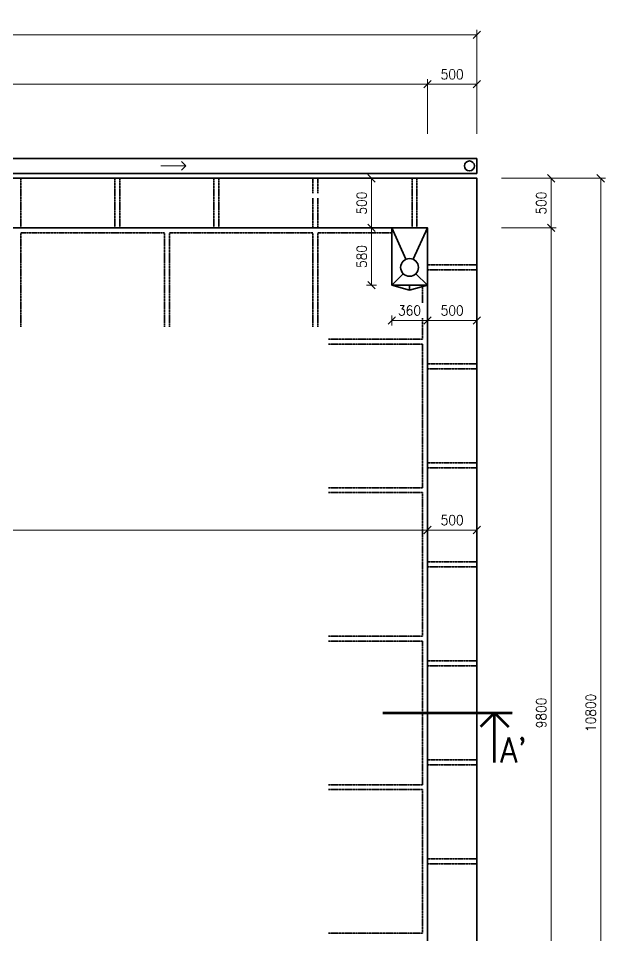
# Model space of a CAD drawing. Header units: millimetres. Extents: x 12861 to 36957, y 18531 to 36351.
# Drawn here: x 26757 to 32687, y 27085 to 36351 of the extents above; entities that cross this region are included whole.
import ezdxf

# ---------------------------------------------------------------- set-up
doc = ezdxf.new("R2010")
doc.units = ezdxf.units.MM
doc.header["$MEASUREMENT"] = 0
doc.linetypes.add('ACAD_ISO02W100', pattern=[15, 12, -3])
doc.linetypes.add('ACAD_ISO10W100', pattern=[18, 12, -3, 0, -3])
for name, color, linetype, lineweight in [('0.18', 51, 'Continuous', 18), ('0.25', 7, 'Continuous', 25), ('0.35', 6, 'Continuous', 35), ('0.6', 10, 'Continuous', 60), ('0.7', 30, 'Continuous', 70)]:
    doc.layers.add(name, color=color, linetype=linetype, lineweight=lineweight)
doc.styles.add('MyTextStyle', font='romans.shx', dxfattribs={"width": 0.9})
doc.dimstyles.new('Standard SK ext', dxfattribs={"dimtxt": 100, "dimasz": 75, "dimexe": 50, "dimexo": 0, "dimgap": 50, "dimtad": 1, "dimdec": 0, "dimrnd": 5, "dimzin": 0, "dimdsep": 46, "dimtxsty": 'MyTextStyle', "dimblk": 'OBLIQUE', "dimcen": 0, "dimclrd": 51, "dimclre": 51, "dimadec": 0, "dimazin": 0, "dimtfac": 1, "dimtdec": 0, "dimtofl": 0, "dimtmove": 0, "dimatfit": 2, "dimfxl": 500, "dimfxlon": 1, "dimtolj": 1, "dimtzin": 0, "dimlwd": 18, "dimlwe": 18, "dimarcsym": 0})
doc.dimstyles.new('Standard SK int', dxfattribs={"dimtxt": 100, "dimasz": 75, "dimexe": 50, "dimexo": 0, "dimgap": 50, "dimtad": 1, "dimdec": 0, "dimrnd": 5, "dimzin": 0, "dimtxsty": 'MyTextStyle', "dimblk": 'OBLIQUE', "dimcen": 0, "dimclrd": 51, "dimclre": 51, "dimadec": 0, "dimazin": 1, "dimtm": 1e-09, "dimtfac": 1, "dimtdec": 0, "dimtofl": 0, "dimtmove": 0, "dimatfit": 2, "dimfxl": 50, "dimfxlon": 1, "dimtfill": 1, "dimtfillclr": 250, "dimtolj": 1, "dimtzin": 0, "dimlwd": 18, "dimlwe": 18, "dimarcsym": 0})

# ---------------------------------------------------------------- blocks, each defined once
blk = doc.blocks.new('_Oblique')
at = {"color": 0, "linetype": 'ByBlock', "lineweight": -2}
blk.add_line((-0.5, -0.5), (0.5, 0.5), dxfattribs=at)
blk = doc.blocks.new('*D13')
at = {"layer": '0.25', "color": 51, "linetype": 'Continuous', "lineweight": 18, "transparency": 16777216}
for p, q in [((32137.1, 34734.9), (32687.1, 34734.9)), ((32637.1, 23934.9), (32637.1, 34734.9)), ((32137.1, 23934.9), (32687.1, 23934.9))]:
    blk.add_line(p, q, dxfattribs=at)
at = {"layer": 'Defpoints', "color": 0, "linetype": 'Continuous', "transparency": 16777216}
for p in [(19127.1, 34734.9), (32637.1, 34734.9), (31387.1, 23934.9)]:
    blk.add_point(p, dxfattribs=at)
at = {"layer": '0.25', "color": 51, "linetype": 'Continuous', "lineweight": 18, "transparency": 16777216, "xscale": 75, "yscale": 75, "zscale": 75}
for p, rotation in [((32637.1, 34734.9), 90), ((32637.1, 23934.9), 270)]:
    blk.add_blockref('_Oblique', p, dxfattribs=dict(at, rotation=rotation))
at = {"layer": '0.25', "color": 0, "linetype": 'Continuous', "transparency": 16777216, "insert": (32537.1, 29334.9), "char_height": 100, "attachment_point": 5, "rotation": 90, "style": 'MyTextStyle'}
blk.add_mtext('\\A1;10800', dxfattribs=at)
blk = doc.blocks.new('*D22')
at = {"layer": '0.25', "color": 51, "linetype": 'Continuous', "lineweight": 18, "transparency": 16777216}
for p, q in [((30527.1, 33349.7), (30527.1, 33249.7)), ((30527.1, 33299.7), (30887.1, 33299.7)), ((30887.1, 33349.7), (30887.1, 33249.7))]:
    blk.add_line(p, q, dxfattribs=at)
at = {"layer": 'Defpoints', "color": 0, "linetype": 'Continuous', "transparency": 16777216}
for p in [(30527.1, 33654.9), (30887.1, 33654.9)]:
    blk.add_point(p, dxfattribs=at)
at = {"layer": '0.25', "color": 51, "linetype": 'Continuous', "lineweight": 18, "transparency": 16777216, "xscale": 75, "yscale": 75, "zscale": 75, "rotation": 180}
blk.add_blockref('_Oblique', (30527.1, 33299.7), dxfattribs=at)
at = {"layer": '0.25', "color": 51, "linetype": 'Continuous', "lineweight": 18, "transparency": 16777216, "xscale": 75, "yscale": 75, "zscale": 75}
blk.add_blockref('_Oblique', (30887.1, 33299.7), dxfattribs=at)
at = {"layer": '0.25', "color": 0, "linetype": 'Continuous', "transparency": 16777216, "insert": (30707.1, 33399.7), "char_height": 100, "attachment_point": 5, "style": 'MyTextStyle', "bg_fill": 3, "box_fill_scale": 1.25, "bg_fill_color": 256, "bg_fill_true_color": 13158600, "bg_fill_transparency": 0}
blk.add_mtext('\\A1;360', dxfattribs=at)
at = {"layer": 'Defpoints', "color": 0, "linetype": 'Continuous', "transparency": 16777216}
blk.add_point((30887.1, 33299.7), dxfattribs=at)
blk = doc.blocks.new('*D23')
at = {"layer": '0.25', "color": 51, "linetype": 'Continuous', "lineweight": 18, "transparency": 16777216}
for p, q in [((30887.1, 33349.7), (30887.1, 33249.7)), ((30887.1, 33299.7), (31387.1, 33299.7)), ((31387.1, 33349.7), (31387.1, 33249.7))]:
    blk.add_line(p, q, dxfattribs=at)
at = {"layer": 'Defpoints', "color": 0, "linetype": 'Continuous', "transparency": 16777216}
for p in [(31387.1, 34734.9), (30887.1, 33654.9), (31387.1, 33299.7)]:
    blk.add_point(p, dxfattribs=at)
at = {"layer": '0.25', "color": 51, "linetype": 'Continuous', "lineweight": 18, "transparency": 16777216, "xscale": 75, "yscale": 75, "zscale": 75, "rotation": 180}
blk.add_blockref('_Oblique', (30887.1, 33299.7), dxfattribs=at)
at = {"layer": '0.25', "color": 51, "linetype": 'Continuous', "lineweight": 18, "transparency": 16777216, "xscale": 75, "yscale": 75, "zscale": 75}
blk.add_blockref('_Oblique', (31387.1, 33299.7), dxfattribs=at)
at = {"layer": '0.25', "color": 0, "linetype": 'Continuous', "transparency": 16777216, "insert": (31137.1, 33399.7), "char_height": 100, "attachment_point": 5, "style": 'MyTextStyle', "bg_fill": 3, "box_fill_scale": 1.25, "bg_fill_color": 256, "bg_fill_true_color": 13158600, "bg_fill_transparency": 0}
blk.add_mtext('\\A1;500', dxfattribs=at)
blk = doc.blocks.new('*D24')
at = {"layer": '0.25', "color": 51, "linetype": 'Continuous', "lineweight": 18, "transparency": 16777216}
for p, q in [((30374, 34234.9), (30274, 34234.9)), ((30324, 33654.9), (30324, 34234.9)), ((30374, 33654.9), (30274, 33654.9))]:
    blk.add_line(p, q, dxfattribs=at)
at = {"layer": 'Defpoints', "color": 0, "linetype": 'Continuous', "transparency": 16777216}
for p in [(30324, 34234.9), (30527.1, 34234.9), (30527.1, 33654.9)]:
    blk.add_point(p, dxfattribs=at)
at = {"layer": '0.25', "color": 51, "linetype": 'Continuous', "lineweight": 18, "transparency": 16777216, "xscale": 75, "yscale": 75, "zscale": 75}
for p, rotation in [((30324, 34234.9), 90), ((30324, 33654.9), 270)]:
    blk.add_blockref('_Oblique', p, dxfattribs=dict(at, rotation=rotation))
at = {"layer": '0.25', "color": 0, "linetype": 'Continuous', "transparency": 16777216, "insert": (30224, 33944.9), "char_height": 100, "attachment_point": 5, "rotation": 90, "style": 'MyTextStyle', "bg_fill": 3, "box_fill_scale": 1.25, "bg_fill_color": 256, "bg_fill_true_color": 13158600, "bg_fill_transparency": 0}
blk.add_mtext('\\A1;580', dxfattribs=at)
blk = doc.blocks.new('*D25')
at = {"layer": '0.25', "color": 51, "linetype": 'Continuous', "lineweight": 18, "transparency": 16777216}
for p, q in [((30374, 34734.9), (30274, 34734.9)), ((30324, 34234.9), (30324, 34734.9)), ((30374, 34234.9), (30274, 34234.9))]:
    blk.add_line(p, q, dxfattribs=at)
at = {"layer": 'Defpoints', "color": 0, "linetype": 'Continuous', "transparency": 16777216}
for p in [(30324, 34734.9), (31387.1, 34734.9), (30527.1, 34234.9)]:
    blk.add_point(p, dxfattribs=at)
at = {"layer": '0.25', "color": 51, "linetype": 'Continuous', "lineweight": 18, "transparency": 16777216, "xscale": 75, "yscale": 75, "zscale": 75}
for p, rotation in [((30324, 34734.9), 90), ((30324, 34234.9), 270)]:
    blk.add_blockref('_Oblique', p, dxfattribs=dict(at, rotation=rotation))
at = {"layer": '0.25', "color": 0, "linetype": 'Continuous', "transparency": 16777216, "insert": (30224, 34484.9), "char_height": 100, "attachment_point": 5, "rotation": 90, "style": 'MyTextStyle', "bg_fill": 3, "box_fill_scale": 1.25, "bg_fill_color": 256, "bg_fill_true_color": 13158600, "bg_fill_transparency": 0}
blk.add_mtext('\\A1;500', dxfattribs=at)
blk = doc.blocks.new('*D26')
at = {"layer": '0.25', "color": 51, "linetype": 'Continuous', "lineweight": 18, "transparency": 16777216}
for p, q in [((19627.1, 31232.1), (19627.1, 31132.1)), ((30887.1, 31232.1), (30887.1, 31132.1)), ((19627.1, 31182.1), (30887.1, 31182.1))]:
    blk.add_line(p, q, dxfattribs=at)
at = {"layer": 'Defpoints', "color": 0, "linetype": 'Continuous', "transparency": 16777216}
for p in [(19627.1, 34234.9), (30887.1, 34234.9), (30887.1, 31182.1)]:
    blk.add_point(p, dxfattribs=at)
at = {"layer": '0.25', "color": 51, "linetype": 'Continuous', "lineweight": 18, "transparency": 16777216, "xscale": 75, "yscale": 75, "zscale": 75, "rotation": 180}
blk.add_blockref('_Oblique', (19627.1, 31182.1), dxfattribs=at)
at = {"layer": '0.25', "color": 51, "linetype": 'Continuous', "lineweight": 18, "transparency": 16777216, "xscale": 75, "yscale": 75, "zscale": 75}
blk.add_blockref('_Oblique', (30887.1, 31182.1), dxfattribs=at)
at = {"layer": '0.25', "color": 0, "linetype": 'Continuous', "transparency": 16777216, "insert": (25257.1, 31282.1), "char_height": 100, "attachment_point": 5, "style": 'MyTextStyle', "bg_fill": 3, "box_fill_scale": 1.25, "bg_fill_color": 256, "bg_fill_true_color": 13158600, "bg_fill_transparency": 0}
blk.add_mtext('\\A1;11260', dxfattribs=at)
blk = doc.blocks.new('*D27')
at = {"layer": '0.25', "color": 51, "linetype": 'Continuous', "lineweight": 18, "transparency": 16777216}
for p, q in [((30887.1, 31232.1), (30887.1, 31132.1)), ((31387.1, 31232.1), (31387.1, 31132.1)), ((30887.1, 31182.1), (31387.1, 31182.1))]:
    blk.add_line(p, q, dxfattribs=at)
at = {"layer": 'Defpoints', "color": 0, "linetype": 'Continuous', "transparency": 16777216}
for p in [(31387.1, 34734.9), (30887.1, 34234.9), (31387.1, 31182.1)]:
    blk.add_point(p, dxfattribs=at)
at = {"layer": '0.25', "color": 51, "linetype": 'Continuous', "lineweight": 18, "transparency": 16777216, "xscale": 75, "yscale": 75, "zscale": 75, "rotation": 180}
blk.add_blockref('_Oblique', (30887.1, 31182.1), dxfattribs=at)
at = {"layer": '0.25', "color": 51, "linetype": 'Continuous', "lineweight": 18, "transparency": 16777216, "xscale": 75, "yscale": 75, "zscale": 75}
blk.add_blockref('_Oblique', (31387.1, 31182.1), dxfattribs=at)
at = {"layer": '0.25', "color": 0, "linetype": 'Continuous', "transparency": 16777216, "insert": (31137.1, 31282.1), "char_height": 100, "attachment_point": 5, "style": 'MyTextStyle', "bg_fill": 3, "box_fill_scale": 1.25, "bg_fill_color": 256, "bg_fill_true_color": 13158600, "bg_fill_transparency": 0}
blk.add_mtext('\\A1;500', dxfattribs=at)
blk = doc.blocks.new('*D29')
at = {"layer": '0.25', "color": 51, "linetype": 'Continuous', "lineweight": 18, "transparency": 16777216}
for p, q in [((26452.5, 34234.9), (26552.5, 34234.9)), ((26502.5, 24434.9), (26502.5, 34234.9)), ((26552.5, 24434.9), (26452.5, 24434.9))]:
    blk.add_line(p, q, dxfattribs=at)
at = {"layer": 'Defpoints', "color": 0, "linetype": 'Continuous', "transparency": 16777216}
for p in [(19627.1, 34234.9), (26502.5, 34234.9), (30887.1, 24434.9)]:
    blk.add_point(p, dxfattribs=at)
at = {"layer": '0.25', "color": 51, "linetype": 'Continuous', "lineweight": 18, "transparency": 16777216, "xscale": 75, "yscale": 75, "zscale": 75}
for p, rotation in [((26502.5, 34234.9), 90), ((26502.5, 24434.9), 270)]:
    blk.add_blockref('_Oblique', p, dxfattribs=dict(at, rotation=rotation))
at = {"layer": '0.25', "color": 0, "linetype": 'Continuous', "transparency": 16777216, "insert": (26402.5, 29334.9), "char_height": 100, "attachment_point": 5, "rotation": 90, "style": 'MyTextStyle', "bg_fill": 3, "box_fill_scale": 1.25, "bg_fill_color": 256, "bg_fill_true_color": 13158600, "bg_fill_transparency": 0}
blk.add_mtext('\\A1;9800', dxfattribs=at)
blk = doc.blocks.new('*D32')
at = {"layer": '0.25', "color": 51, "linetype": 'Continuous', "lineweight": 18, "transparency": 16777216}
for p, q in [((19627.1, 35184.9), (19627.1, 35734.9)), ((19627.1, 35684.9), (30887.1, 35684.9)), ((30887.1, 35184.9), (30887.1, 35734.9))]:
    blk.add_line(p, q, dxfattribs=at)
at = {"layer": 'Defpoints', "color": 0, "linetype": 'Continuous', "transparency": 16777216}
for p in [(30887.1, 35684.9), (19627.1, 34234.9), (30887.1, 34234.9)]:
    blk.add_point(p, dxfattribs=at)
at = {"layer": '0.25', "color": 51, "linetype": 'Continuous', "lineweight": 18, "transparency": 16777216, "xscale": 75, "yscale": 75, "zscale": 75, "rotation": 180}
blk.add_blockref('_Oblique', (19627.1, 35684.9), dxfattribs=at)
at = {"layer": '0.25', "color": 51, "linetype": 'Continuous', "lineweight": 18, "transparency": 16777216, "xscale": 75, "yscale": 75, "zscale": 75}
blk.add_blockref('_Oblique', (30887.1, 35684.9), dxfattribs=at)
at = {"layer": '0.25', "color": 0, "linetype": 'Continuous', "transparency": 16777216, "insert": (25257.1, 35784.9), "char_height": 100, "attachment_point": 5, "style": 'MyTextStyle'}
blk.add_mtext('\\A1;11260', dxfattribs=at)
blk = doc.blocks.new('*D33')
at = {"layer": '0.25', "color": 51, "linetype": 'Continuous', "lineweight": 18, "transparency": 16777216}
for p, q in [((30887.1, 35184.9), (30887.1, 35734.9)), ((30887.1, 35684.9), (31387.1, 35684.9)), ((31387.1, 35184.9), (31387.1, 35734.9))]:
    blk.add_line(p, q, dxfattribs=at)
at = {"layer": 'Defpoints', "color": 0, "linetype": 'Continuous', "transparency": 16777216}
for p in [(31387.1, 35684.9), (31387.1, 34734.9), (30887.1, 34234.9)]:
    blk.add_point(p, dxfattribs=at)
at = {"layer": '0.25', "color": 51, "linetype": 'Continuous', "lineweight": 18, "transparency": 16777216, "xscale": 75, "yscale": 75, "zscale": 75, "rotation": 180}
blk.add_blockref('_Oblique', (30887.1, 35684.9), dxfattribs=at)
at = {"layer": '0.25', "color": 51, "linetype": 'Continuous', "lineweight": 18, "transparency": 16777216, "xscale": 75, "yscale": 75, "zscale": 75}
blk.add_blockref('_Oblique', (31387.1, 35684.9), dxfattribs=at)
at = {"layer": '0.25', "color": 0, "linetype": 'Continuous', "transparency": 16777216, "insert": (31137.1, 35784.9), "char_height": 100, "attachment_point": 5, "style": 'MyTextStyle'}
blk.add_mtext('\\A1;500', dxfattribs=at)
blk = doc.blocks.new('*D34')
at = {"layer": '0.25', "color": 51, "linetype": 'Continuous', "lineweight": 18, "transparency": 16777216}
for p, q in [((19127.1, 35684.9), (19127.1, 36234.9)), ((31387.1, 35684.9), (31387.1, 36234.9)), ((19127.1, 36184.9), (31387.1, 36184.9))]:
    blk.add_line(p, q, dxfattribs=at)
at = {"layer": 'Defpoints', "color": 0, "linetype": 'Continuous', "transparency": 16777216}
for p in [(31387.1, 36184.9), (19127.1, 34734.9), (31387.1, 34734.9)]:
    blk.add_point(p, dxfattribs=at)
at = {"layer": '0.25', "color": 51, "linetype": 'Continuous', "lineweight": 18, "transparency": 16777216, "xscale": 75, "yscale": 75, "zscale": 75, "rotation": 180}
blk.add_blockref('_Oblique', (19127.1, 36184.9), dxfattribs=at)
at = {"layer": '0.25', "color": 51, "linetype": 'Continuous', "lineweight": 18, "transparency": 16777216, "xscale": 75, "yscale": 75, "zscale": 75}
blk.add_blockref('_Oblique', (31387.1, 36184.9), dxfattribs=at)
at = {"layer": '0.25', "color": 0, "linetype": 'Continuous', "transparency": 16777216, "insert": (25257.1, 36284.9), "char_height": 100, "attachment_point": 5, "style": 'MyTextStyle'}
blk.add_mtext('\\A1;12260', dxfattribs=at)
blk = doc.blocks.new('*D35')
at = {"layer": '0.25', "color": 51, "linetype": 'Continuous', "lineweight": 18, "transparency": 16777216}
for p, q in [((31637.1, 34234.9), (32187.1, 34234.9)), ((32137.1, 24434.9), (32137.1, 34234.9)), ((31637.1, 24434.9), (32187.1, 24434.9))]:
    blk.add_line(p, q, dxfattribs=at)
at = {"layer": 'Defpoints', "color": 0, "linetype": 'Continuous', "transparency": 16777216}
for p in [(30887.1, 34234.9), (32137.1, 34234.9), (30887.1, 24434.9)]:
    blk.add_point(p, dxfattribs=at)
at = {"layer": '0.25', "color": 51, "linetype": 'Continuous', "lineweight": 18, "transparency": 16777216, "xscale": 75, "yscale": 75, "zscale": 75}
for p, rotation in [((32137.1, 34234.9), 90), ((32137.1, 24434.9), 270)]:
    blk.add_blockref('_Oblique', p, dxfattribs=dict(at, rotation=rotation))
at = {"layer": '0.25', "color": 0, "linetype": 'Continuous', "transparency": 16777216, "insert": (32037.1, 29334.9), "char_height": 100, "attachment_point": 5, "rotation": 90, "style": 'MyTextStyle'}
blk.add_mtext('\\A1;9800', dxfattribs=at)
blk = doc.blocks.new('*D36')
at = {"layer": '0.25', "color": 51, "linetype": 'Continuous', "lineweight": 18, "transparency": 16777216}
for p, q in [((31637.1, 34734.9), (32187.1, 34734.9)), ((32137.1, 34234.9), (32137.1, 34734.9)), ((31637.1, 34234.9), (32187.1, 34234.9))]:
    blk.add_line(p, q, dxfattribs=at)
at = {"layer": 'Defpoints', "color": 0, "linetype": 'Continuous', "transparency": 16777216}
for p in [(31387.1, 34734.9), (32137.1, 34734.9), (30887.1, 34234.9)]:
    blk.add_point(p, dxfattribs=at)
at = {"layer": '0.25', "color": 51, "linetype": 'Continuous', "lineweight": 18, "transparency": 16777216, "xscale": 75, "yscale": 75, "zscale": 75}
for p, rotation in [((32137.1, 34734.9), 90), ((32137.1, 34234.9), 270)]:
    blk.add_blockref('_Oblique', p, dxfattribs=dict(at, rotation=rotation))
at = {"layer": '0.25', "color": 0, "linetype": 'Continuous', "transparency": 16777216, "insert": (32037.1, 34484.9), "char_height": 100, "attachment_point": 5, "rotation": 90, "style": 'MyTextStyle'}
blk.add_mtext('\\A1;500', dxfattribs=at)

msp = doc.modelspace()

# ---------------------------------------------------------------- linework, layer by layer
at = {"layer": '0.18', "linetype": 'Continuous'}
for p, q in [((28197.1, 34859.9), (28447.1, 34859.9)), ((28447.1, 34859.9), (28402.9, 34904.1)), ((28447.1, 34859.9), (28402.9, 34815.7))]:
    msp.add_line(p, q, dxfattribs=at)
at = {"layer": '0.35', "linetype": 'Continuous'}
for p, q in [((31387.1, 34934.9), (19127.1, 34934.9)), ((31387.1, 34934.9), (31387.1, 34784.9)), ((31387.1, 34784.9), (19127.1, 34784.9)), ((30527.1, 34234.9), (30670.1, 33917)), ((30887.1, 34234.9), (30744, 33917)), ((30527.1, 33654.9), (30643.4, 33771.3)), ((30887.1, 33654.9), (30770.7, 33771.3))]:
    msp.add_line(p, q, dxfattribs=at)
at = {"layer": '0.35', "linetype": 'ACAD_ISO02W100', "ltscale": 0.2}
for p, q in [((26782.1, 34234.9), (26782.1, 34734.9)), ((27732.1, 34234.9), (27732.1, 34734.9)), ((27782.1, 34234.9), (27782.1, 34734.9)), ((28732.1, 34234.9), (28732.1, 34734.9)), ((28782.1, 34234.9), (28782.1, 34734.9)), ((29732.1, 34584.9), (29732.1, 34734.9)), ((29782.1, 34584.9), (29782.1, 34734.9)), ((30732.1, 34234.9), (30732.1, 34734.9)), ((30782.1, 34234.9), (30782.1, 34734.9)), ((29732.1, 34534.9), (29732.1, 34234.9)), ((29782.1, 34534.9), (29782.1, 34234.9)), ((26782.1, 34184.9), (26782.1, 33234.9)), ((28232.1, 34184.9), (28232.1, 33234.9)), ((28282.1, 34184.9), (28282.1, 33234.9)), ((29732.1, 34184.9), (29732.1, 33234.9)), ((29782.1, 34184.9), (29782.1, 33234.9)), ((30887.1, 33859.9), (31387.1, 33859.9)), ((31387.1, 33809.9), (30887.1, 33809.9)), ((30837.1, 33109.9), (29887.1, 33109.9)), ((30837.1, 33059.9), (29887.1, 33059.9)), ((30887.1, 32859.9), (31387.1, 32859.9)), ((31387.1, 32809.9), (30887.1, 32809.9)), ((30887.1, 31859.9), (31387.1, 31859.9)), ((31387.1, 31809.9), (30887.1, 31809.9)), ((30837.1, 31609.9), (29887.1, 31609.9)), ((30837.1, 31559.9), (29887.1, 31559.9)), ((30887.1, 30859.9), (31387.1, 30859.9)), ((31387.1, 30809.9), (30887.1, 30809.9)), ((30837.1, 30109.9), (29887.1, 30109.9)), ((30837.1, 30059.9), (29887.1, 30059.9)), ((30887.1, 29859.9), (31387.1, 29859.9)), ((31387.1, 29809.9), (30887.1, 29809.9)), ((30887.1, 28859.9), (31387.1, 28859.9)), ((31387.1, 28809.9), (30887.1, 28809.9)), ((30837.1, 28609.9), (29887.1, 28609.9)), ((30837.1, 28559.9), (29887.1, 28559.9)), ((30887.1, 27859.9), (31387.1, 27859.9)), ((31387.1, 27809.9), (30887.1, 27809.9)), ((30837.1, 27109.9), (29887.1, 27109.9))]:
    msp.add_line(p, q, dxfattribs=at)
at = {"layer": '0.35', "ltscale": 5}
for p, q in [((30527.1, 33654.9), (30527.1, 34234.9)), ((30887.1, 34234.9), (30527.1, 34234.9)), ((30887.1, 33654.9), (30887.1, 34234.9)), ((30887.1, 33654.9), (30527.1, 33654.9))]:
    msp.add_line(p, q, dxfattribs=at)
at = {"layer": '0.35', "ltscale": 2}
for points in [[(19127.1, 23934.9), (31387.1, 23934.9), (31387.1, 34734.9), (19127.1, 34734.9)], [(19627.1, 24434.9), (30887.1, 24434.9), (30887.1, 34234.9), (19627.1, 34234.9)]]:
    msp.add_lwpolyline(points, close=True, dxfattribs=at)
at = {"layer": '0.35', "linetype": 'ACAD_ISO02W100', "ltscale": 0.2}
for points in [[(28232.1, 34184.9), (26782.1, 34184.9)], [(29732.1, 34184.9), (28282.1, 34184.9)], [(30527.1, 34184.9), (29782.1, 34184.9)], [(30837.1, 33109.9), (30837.1, 33654.9)], [(30837.1, 31609.9), (30837.1, 33059.9)], [(30837.1, 30109.9), (30837.1, 31559.9)], [(30837.1, 28609.9), (30837.1, 30059.9)], [(30837.1, 27109.9), (30837.1, 28559.9)]]:
    msp.add_lwpolyline(points, dxfattribs=at)
at = {"layer": '0.35', "linetype": 'Continuous'}
msp.add_circle((31312.1, 34859.9), 50, dxfattribs=at)
at = {"layer": '0.35'}
msp.add_circle((30707.1, 33834.9), 90, dxfattribs=at)
at = {"layer": '0.7', "linetype": 'ACAD_ISO10W100', "ltscale": 0.5}
msp.add_line((30436.8, 29334.9), (31746.4, 29334.9), dxfattribs=at)
at = {"layer": '0.7'}
for p, q in [((31563.6, 29334.9), (31422.1, 29193.5)), ((31563.6, 28834.9), (31563.6, 29334.9)), ((31563.6, 29334.9), (31705, 29193.5))]:
    msp.add_line(p, q, dxfattribs=at)

# ---------------------------------------------------------------- texts
at = {"layer": '0.6', "style": 'MyTextStyle', "width": 0.9}
msp.add_text("A'", height=250, dxfattribs=at).set_placement((31621.5, 28834.9))

# ---------------------------------------------------------------- dimensions: what is measured, and where the dimension line sits
at = {"layer": '0.25', "linetype": 'Continuous'}
dim = msp.add_linear_dim(base=(32637.1, 34734.9), p1=(31387.1, 23934.9), p2=(19127.1, 34734.9), angle=270, dimstyle='Standard SK ext', dxfattribs=at)
dim.commit()
dim.dimension.update_dxf_attribs({"geometry": '*D13', "text_midpoint": (32537.1, 29334.9)})

# ---------------------------------------------------------------- next in the draw order: dimensions: what is measured, and where the dimension line sits
dim = msp.add_linear_dim(base=(30887.1, 33299.7), p1=(30527.1, 33654.9), p2=(30887.1, 33654.9), dimstyle='Standard SK int', dxfattribs=at)
dim.commit()
dim.dimension.update_dxf_attribs({"geometry": '*D22', "text_midpoint": (30707.1, 33399.7)})

# ---------------------------------------------------------------- next in the draw order: dimensions: what is measured, and where the dimension line sits
dim = msp.add_linear_dim(base=(31387.1, 33299.7), p1=(30887.1, 33654.9), p2=(31387.1, 34734.9), dimstyle='Standard SK int', override={"dimtmove": 1}, dxfattribs=at)
dim.commit()
dim.dimension.update_dxf_attribs({"geometry": '*D23', "text_midpoint": (31137.1, 33399.7)})
dim = msp.add_linear_dim(base=(30324, 34234.9), p1=(30527.1, 33654.9), p2=(30527.1, 34234.9), angle=90, dimstyle='Standard SK int', dxfattribs=at)
dim.commit()
dim.dimension.update_dxf_attribs({"geometry": '*D24', "text_midpoint": (30224, 33944.9)})

# ---------------------------------------------------------------- next in the draw order: dimensions: what is measured, and where the dimension line sits
dim = msp.add_linear_dim(base=(30324, 34734.9), p1=(30527.1, 34234.9), p2=(31387.1, 34734.9), angle=90, dimstyle='Standard SK int', override={"dimtmove": 1}, dxfattribs=at)
dim.commit()
dim.dimension.update_dxf_attribs({"geometry": '*D25', "text_midpoint": (30224, 34484.9)})

# ---------------------------------------------------------------- next in the draw order: dimensions: what is measured, and where the dimension line sits
dim = msp.add_linear_dim(base=(30887.1, 31182.1), p1=(19627.1, 34234.9), p2=(30887.1, 34234.9), dimstyle='Standard SK int', override={"dimtmove": 1}, dxfattribs=at)
dim.commit()
dim.dimension.update_dxf_attribs({"geometry": '*D26', "text_midpoint": (25257.1, 31282.1)})

# ---------------------------------------------------------------- next in the draw order: dimensions: what is measured, and where the dimension line sits
dim = msp.add_linear_dim(base=(31387.1, 31182.1), p1=(30887.1, 34234.9), p2=(31387.1, 34734.9), dimstyle='Standard SK int', override={"dimtmove": 1}, dxfattribs=at)
dim.commit()
dim.dimension.update_dxf_attribs({"geometry": '*D27', "text_midpoint": (31137.1, 31282.1)})

# ---------------------------------------------------------------- next in the draw order: dimensions: what is measured, and where the dimension line sits
dim = msp.add_linear_dim(base=(31387.1, 36184.9), p1=(19127.1, 34734.9), p2=(31387.1, 34734.9), dimstyle='Standard SK ext', dxfattribs=at)
dim.commit()
dim.dimension.update_dxf_attribs({"geometry": '*D34', "text_midpoint": (25257.1, 36284.9)})
dim = msp.add_linear_dim(base=(26502.5, 34234.9), p1=(30887.1, 24434.9), p2=(19627.1, 34234.9), angle=90, dimstyle='Standard SK int', override={"dimtmove": 1}, dxfattribs=at)
dim.commit()
dim.dimension.update_dxf_attribs({"geometry": '*D29', "text_midpoint": (26402.5, 29334.9)})

# ---------------------------------------------------------------- next in the draw order: linework, layer by layer
at = {"layer": '0.35', "linetype": 'Continuous'}
for q in [(30527.1, 33654.9), (30707.1, 33654.9), (30887.1, 33654.9)]:
    msp.add_line((30707.1, 33604.9), q, dxfattribs=at)

# ---------------------------------------------------------------- next in the draw order: dimensions: what is measured, and where the dimension line sits
at = {"layer": '0.25', "linetype": 'Continuous'}
for base, p1, p2, picture, middle in [((30887.1, 35684.9), (19627.1, 34234.9), (30887.1, 34234.9), '*D32', (25257.1, 35784.9)), ((31387.1, 35684.9), (30887.1, 34234.9), (31387.1, 34734.9), '*D33', (31137.1, 35784.9))]:
    dim = msp.add_linear_dim(base=base, p1=p1, p2=p2, dimstyle='Standard SK ext', dxfattribs=at)
    dim.commit()
    dim.dimension.update_dxf_attribs({"geometry": picture, "text_midpoint": middle})
for base, p1, p2, picture, middle in [((32137.1, 34734.9), (30887.1, 34234.9), (31387.1, 34734.9), '*D36', (32037.1, 34484.9)), ((32137.1, 34234.9), (30887.1, 24434.9), (30887.1, 34234.9), '*D35', (32037.1, 29334.9))]:
    dim = msp.add_linear_dim(base=base, p1=p1, p2=p2, angle=270, dimstyle='Standard SK ext', override={"dimtmove": 1}, dxfattribs=at)
    dim.commit()
    dim.dimension.update_dxf_attribs({"geometry": picture, "text_midpoint": middle})

doc.saveas('drawing.dxf')
